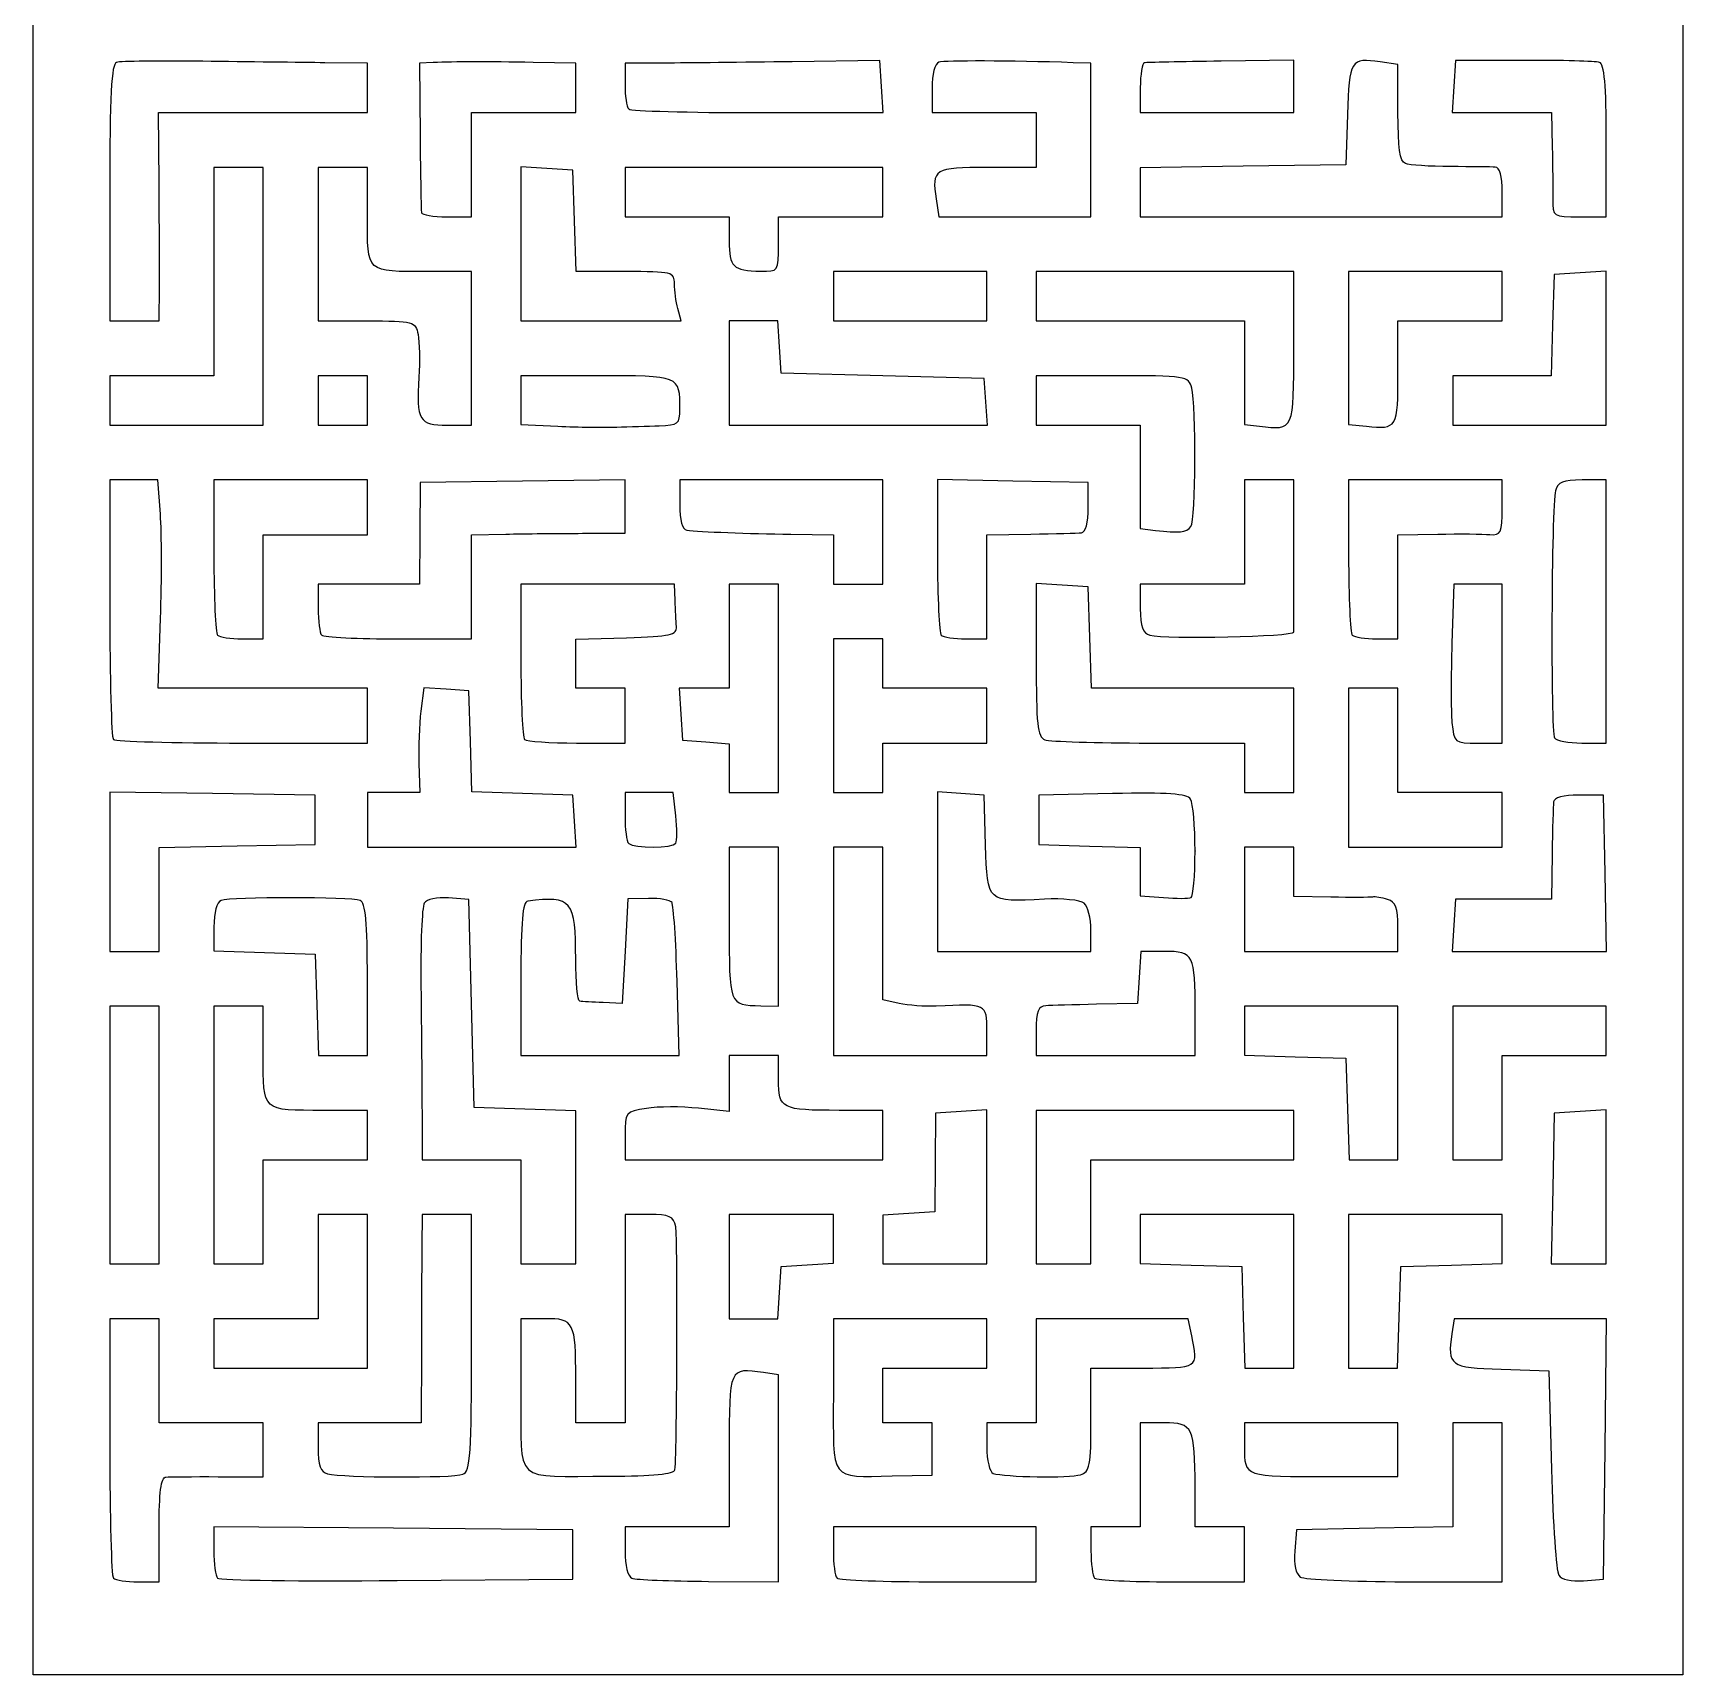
# Model space of a CAD drawing. Extents: x 1 to 81, y 0 to 158.
# Drawn here: x 1.3 to 80.9, y 0.3 to 79.5 of the extents above; entities that cross this region are included whole.
import ezdxf

# ---------------------------------------------------------------- set-up
doc = ezdxf.new("R2010")
doc.units = 0
doc.layers.get('0').update_dxf_attribs({"linetype": 'CONTINUOUS'})

msp = doc.modelspace()

# ---------------------------------------------------------------- linework, layer by layer
at = {"color": 7}
for points in [[(1.264619, 78.969156), (1.264619, 157.682698), (41.083735, 157.682698), (80.902852, 157.682698), (80.902323, 78.969156), (80.901794, 0.255614), (41.08309, 0.255614), (1.264619, 0.255614)], [(12.377119, 66.798322), (12.377119, 73.016031), (11.186494, 73.016031), (9.995869, 73.016031), (9.995869, 67.988947), (9.995869, 62.961864), (7.482327, 62.961864), (4.968785, 62.961864), (4.968785, 61.771239), (4.968785, 60.580614), (8.672952, 60.580614), (12.377119, 60.580614)], [(37.247952, 69.311864)], [(47.302118, 66.798322), (47.302118, 67.988947), (43.597952, 67.988947), (39.893785, 67.988947), (39.893785, 66.798322), (39.893785, 65.607697), (43.597952, 65.607697), (47.302118, 65.607697)], [(77.200035, 64.299277), (77.200035, 68.01794), (75.943264, 67.937298), (74.686493, 67.856656), (74.610418, 65.40926), (74.534345, 62.961864), (72.163022, 62.961864), (69.791702, 62.961864), (69.791702, 61.771239), (69.791702, 60.580614), (73.495868, 60.580614), (77.200035, 60.580614)], [(47.251186, 61.705093), (47.169827, 62.829572), (42.275035, 62.961864), (37.380243, 63.094156), (37.299601, 64.350926), (37.218959, 65.607697), (36.04283, 65.607697), (34.866702, 65.607697), (34.866702, 63.094156), (34.866702, 60.580614), (41.099624, 60.580614), (47.332545, 60.580614)], [(62.118785, 64.315639)], [(17.404202, 61.771239), (17.404202, 62.961864), (16.213577, 62.961864), (15.022952, 62.961864), (15.022952, 61.771239), (15.022952, 60.580614), (16.213577, 60.580614), (17.404202, 60.580614)], [(67.145868, 63.122463)], [(31.493264, 60.548298)], [(57.153797, 55.685822)], [(37.247952, 47.880614), (37.247952, 52.907697), (36.057327, 52.907697), (34.866702, 52.907697), (34.866702, 50.394156), (34.866702, 47.880614), (33.66158, 47.880614), (32.456459, 47.880614), (32.537101, 46.623843), (32.617743, 45.367072), (33.742223, 45.285713), (34.866702, 45.204354), (34.866702, 44.028942), (34.866702, 42.853531), (36.057327, 42.853531), (37.247952, 42.853531)], [(42.275035, 44.044156), (42.275035, 45.234781), (44.788577, 45.234781), (47.302118, 45.234781), (47.302118, 46.557697), (47.302118, 47.880614), (44.788577, 47.880614), (42.275035, 47.880614), (42.275035, 49.071239), (42.275035, 50.261864), (41.08441, 50.261864), (39.893785, 50.261864), (39.893785, 46.557697), (39.893785, 42.853531), (41.08441, 42.853531), (42.275035, 42.853531)], [(62.119716, 50.592593)], [(72.172952, 41.530614), (72.172952, 42.853531), (69.65941, 42.853531), (67.145868, 42.853531), (67.145868, 45.367072), (67.145868, 47.880614), (65.955243, 47.880614), (64.764618, 47.880614), (64.764618, 44.044156), (64.764618, 40.207697), (68.468785, 40.207697), (72.172952, 40.207697)], [(7.350035, 37.68689), (7.350035, 40.193169), (11.120348, 40.266578), (14.89066, 40.339989), (14.89066, 41.530614), (14.89066, 42.721239), (9.929723, 42.793224), (4.968785, 42.865207), (4.968785, 39.022912), (4.968785, 35.180614), (6.15941, 35.180614), (7.350035, 35.180614)], [(32.296343, 40.406127)], [(7.350035, 26.317072), (7.350035, 32.534781), (6.15941, 32.534781), (4.968785, 32.534781), (4.968785, 26.317072), (4.968785, 20.099364), (6.15941, 20.099364), (7.350035, 20.099364)], [(67.145868, 28.830614), (67.145868, 32.534781), (63.441702, 32.534781), (59.737535, 32.534781), (59.737535, 31.354085), (59.737535, 30.173388), (62.184931, 30.097315), (64.632327, 30.021239), (64.708402, 27.573843), (64.784475, 25.126447), (65.965173, 25.126447), (67.145868, 25.126447)], [(72.172952, 27.639989), (72.172952, 30.153531), (74.686493, 30.153531), (77.200035, 30.153531), (77.200035, 31.344156), (77.200035, 32.534781), (73.495868, 32.534781), (69.791702, 32.534781), (69.791702, 28.830614), (69.791702, 25.126447), (70.982327, 25.126447), (72.172952, 25.126447)], [(47.302118, 23.818022), (47.302118, 27.536685), (46.062519, 27.456043), (44.822922, 27.3754), (44.805751, 24.99415), (44.788579, 22.6129), (43.531809, 22.532258), (42.275038, 22.451616), (42.275038, 21.275487), (42.275038, 20.099359), (44.788579, 20.099359), (47.302121, 20.099359), (47.302121, 23.818022)], [(52.329202, 22.6129), (52.329202, 25.126442), (57.223993, 25.126442), (62.118785, 25.126442), (62.118785, 26.317067), (62.118785, 27.507692), (55.901077, 27.507692), (49.683368, 27.507692), (49.683368, 23.803525), (49.683368, 20.099359), (51.006285, 20.099359), (52.329202, 20.099359)], [(77.200035, 23.818022), (77.200035, 27.536685), (75.943264, 27.456043), (74.686493, 27.3754), (74.612881, 23.73738), (74.539269, 20.099359), (75.869652, 20.099359), (77.200035, 20.099359)], [(17.404202, 18.776447), (17.404202, 22.480614), (16.213577, 22.480614), (15.022952, 22.480614), (15.022952, 19.967072), (15.022952, 17.453531), (12.50941, 17.453531), (9.995869, 17.453531), (9.995869, 16.262906), (9.995869, 15.072281), (13.700035, 15.072281), (17.404202, 15.072281)], [(37.299601, 18.710301), (37.380243, 19.967072), (38.637014, 20.047715), (39.893785, 20.128357), (39.893785, 21.304485), (39.893785, 22.480614), (37.380243, 22.480614), (34.866702, 22.480614), (34.866702, 19.967072), (34.866702, 17.453531), (36.04283, 17.453531), (37.218959, 17.453531)], [(62.118785, 18.776447), (62.118785, 22.480614), (58.414618, 22.480614), (54.710452, 22.480614), (54.710452, 21.299919), (54.710452, 20.119221), (57.157848, 20.043148), (59.605243, 19.967072), (59.681319, 17.519676), (59.757392, 15.072281), (60.93809, 15.072281), (62.118785, 15.072281)], [(67.202084, 17.519676), (67.27816, 19.967072), (69.725556, 20.043148), (72.172952, 20.119221), (72.172952, 21.299919), (72.172952, 22.480614), (68.468785, 22.480614), (64.764618, 22.480614), (64.764618, 18.776447), (64.764618, 15.072281), (65.945314, 15.072281), (67.126011, 15.072281)], [(22.01277, 9.941224)], [(32.248798, 10.153904)], [(51.824729, 9.920743)]]:
    msp.add_lwpolyline(points, close=True, dxfattribs=at)
for points in [[(7.350871, 72.288426), (7.324, 75.661864), (12.364101, 75.661864), (17.404202, 75.661864), (17.404202, 76.852489), (17.404202, 78.043114), (15.353681, 78.068196)], [(20.579202, 78.073877), (19.917744, 78.043032), (19.94848, 74.537337)], [(22.431285, 73.148322), (22.431285, 75.661864), (24.944827, 75.661864), (27.458368, 75.661864), (27.458368, 76.852489), (27.458368, 78.043114), (25.407848, 78.082608)], [(31.757848, 78.052216), (29.839618, 78.043114), (29.839618, 77.028879)], [(42.223386, 76.918635), (42.142743, 78.175406), (37.90941, 78.118361)], [(52.329202, 74.338947), (52.329202, 78.043114), (51.469306, 78.071816)], [(62.118785, 76.93025), (62.118785, 78.198633), (58.613056, 78.147542)], [(67.145868, 75.660142), (67.145868, 77.983054), (66.285973, 78.110403)], [(73.231285, 78.183232), (69.923993, 78.1754), (69.843351, 76.918629), (69.762709, 75.661859), (72.158455, 75.661859), (74.554202, 75.661859), (74.591288, 74.008213)], [(36.248213, 75.661864), (42.304028, 75.661864), (42.223386, 76.918635)], [(44.656285, 76.824194), (44.656285, 75.661877), (47.169827, 75.661877), (49.683368, 75.661877), (49.683368, 74.338961), (49.683368, 73.016044), (47.330426, 73.016044)], [(54.710452, 76.852492), (54.710452, 75.661867), (58.414618, 75.661867), (62.118785, 75.661867), (62.118785, 76.93025)], [(64.708074, 75.571096), (64.632327, 73.148322), (59.671389, 73.076337), (54.710452, 73.004355), (54.710452, 71.819566), (54.710452, 70.634781), (63.441702, 70.634781), (72.172952, 70.634781), (72.172952, 71.825406)], [(44.85358, 71.49469), (44.980929, 70.634794), (48.655065, 70.634794), (52.329202, 70.634794), (52.329202, 74.338961), (52.329202, 74.338947)], [(75.908723, 70.634775), (77.200035, 70.634781), (77.200035, 74.31064)], [(17.404202, 70.663088), (17.404202, 73.016031), (16.213577, 73.016031), (15.022952, 73.016031), (15.022952, 69.311864), (15.022952, 65.607697), (17.373357, 65.607697)], [(21.24066, 70.634781), (22.431285, 70.634781), (22.431285, 73.148322)], [(29.849548, 67.988947), (27.478225, 67.988947), (27.402152, 70.436343), (27.326077, 72.883739), (26.069306, 72.964381), (24.812535, 73.045024), (24.812535, 69.32636), (24.812535, 65.607697), (28.679852, 65.607697), (32.547168, 65.607697), (32.387633, 66.20301)], [(37.247952, 69.311864), (37.247952, 70.634781), (39.761493, 70.634781), (42.275035, 70.634781), (42.275035, 71.825406), (42.275035, 73.016031), (36.057327, 73.016031), (29.839618, 73.016031), (29.839618, 71.825406), (29.839618, 70.634781), (32.35316, 70.634781), (34.866702, 70.634781), (34.866702, 69.466203)], [(4.968785, 71.797106), (4.968785, 65.607697), (6.15941, 65.607697), (7.350035, 65.607697), (7.363899, 67.261343), (7.363889, 67.261343)], [(22.431285, 64.284781), (22.431285, 67.988947), (20.336259, 67.988947)], [(62.118785, 64.315639), (62.118785, 67.988947), (55.901077, 67.988947), (49.683368, 67.988947), (49.683368, 66.798322), (49.683368, 65.607697), (54.710452, 65.607697), (59.737535, 65.607697), (59.737535, 63.111729), (59.737535, 60.615761), (60.465139, 60.527292)], [(67.145868, 63.122463), (67.145868, 65.607697), (69.65941, 65.607697), (72.172952, 65.607697), (72.172952, 66.798322), (72.172952, 67.988947), (68.468785, 67.988947), (64.764618, 67.988947), (64.764618, 64.301545), (64.764618, 60.614142), (65.624514, 60.526075)], [(21.258491, 60.580614), (22.431285, 60.580614), (22.431285, 64.284781)], [(28.488394, 62.961864), (24.812535, 62.961864), (24.812535, 61.783328), (24.812535, 60.604792), (26.598473, 60.526557)], [(53.356677, 62.961864), (49.683368, 62.961864), (49.683368, 61.771239), (49.683368, 60.580614), (52.19691, 60.580614), (54.710452, 60.580614), (54.710452, 58.084646), (54.710452, 55.588678), (55.438056, 55.499029)], [(7.412609, 56.281135), (7.286435, 57.934781), (6.12761, 57.934781), (4.968785, 57.934781), (4.968785, 51.76117)], [(12.377119, 52.775406), (12.377119, 55.288947), (14.89066, 55.288947), (17.404202, 55.288947), (17.404202, 56.611864), (17.404202, 57.934781), (13.700035, 57.934781), (9.995869, 57.934781), (9.995869, 54.274712)], [(27.789098, 55.357294), (29.839618, 55.363565), (29.839618, 56.655004), (29.839618, 57.946446), (24.891852, 57.874464), (19.944088, 57.802489), (19.930912, 55.355093), (19.917736, 52.9077), (17.47034, 52.907697), (15.022952, 52.907697), (15.022952, 51.76117)], [(42.275035, 55.421239), (42.275035, 57.934781), (37.380243, 57.934781), (32.485452, 57.934781), (32.485452, 56.744156)], [(52.19691, 56.611864), (52.19691, 57.802489), (48.558889, 57.876101), (44.920868, 57.949714), (44.920868, 54.282179)], [(62.118854, 54.362906), (62.118854, 57.934781), (60.928229, 57.934781), (59.737604, 57.934781), (59.737604, 55.421239), (59.737604, 52.907697), (57.224062, 52.907697), (54.710521, 52.907697), (54.710521, 51.736472)], [(72.172952, 56.592917), (72.172952, 57.934781), (68.468785, 57.934781), (64.764618, 57.934781), (64.764618, 54.274712)], [(77.200035, 51.584781), (77.200035, 57.934781), (76.040268, 57.934781)], [(22.431285, 52.775406), (22.431285, 55.288947), (24.084931, 55.31998)], [(37.843264, 55.313749), (39.893785, 55.288958), (39.893785, 54.098333), (39.893785, 52.907708), (41.08441, 52.907708), (42.275035, 52.907708), (42.275035, 55.421239)], [(47.302118, 52.775406), (47.302118, 55.288947), (49.418785, 55.32202)], [(67.145868, 52.775406), (67.145868, 55.288947), (69.064098, 55.318234)], [(11.362883, 50.261864), (12.377119, 50.261864), (12.377119, 52.775406)], [(18.903508, 50.261864), (22.431285, 50.261864), (22.431285, 52.775406)], [(32.253941, 52.113947), (32.220868, 52.907697), (28.516702, 52.907697), (24.812535, 52.907697), (24.812535, 49.247629)], [(46.287883, 50.261864), (47.302118, 50.261864), (47.302118, 52.775406)], [(62.118785, 45.367072), (62.118785, 47.880614), (57.233923, 47.880614), (52.349059, 47.880614), (52.272986, 50.32801), (52.19691, 52.775406), (50.940139, 52.856048), (49.683368, 52.93669), (49.683368, 49.246335)], [(66.131633, 50.261864), (67.145868, 50.261864), (67.145868, 52.775406)], [(72.172952, 49.071239), (72.172952, 52.907697), (71.006409, 52.907697), (69.839869, 52.907697), (69.749638, 50.063426)], [(17.404202, 46.557697), (17.404202, 47.880614), (12.353872, 47.880614), (7.303545, 47.880614), (7.421155, 51.254051)], [(76.025026, 45.234781), (77.200035, 45.234781), (77.200035, 51.584781)], [(29.839618, 46.557697), (29.839618, 47.880614), (28.648993, 47.880614), (27.458368, 47.880614), (27.458368, 49.061309), (27.458368, 50.242007), (29.905764, 50.31808)], [(71.010113, 45.234781), (72.172946, 45.234781), (72.172946, 49.071239), (72.172952, 49.071239)], [(27.406719, 41.464468), (27.326077, 42.721239), (24.888481, 42.797185), (22.450883, 42.873128), (22.37494, 45.310727), (22.298994, 47.748322), (21.21231, 47.827835), (20.125627, 47.907347), (19.983834, 46.769502)], [(11.362883, 45.234781), (17.404202, 45.234781), (17.404202, 46.557697)], [(27.502466, 45.234781), (29.839618, 45.234781), (29.839618, 46.557697)], [(55.128967, 45.234781), (59.737535, 45.234781), (59.737535, 44.044156), (59.737535, 42.853531), (60.92816, 42.853531), (62.118785, 42.853531), (62.118785, 45.367072)], [(19.886925, 44.242593), (19.931809, 42.853531), (18.668005, 42.853531), (17.404202, 42.853531), (17.404202, 41.530614), (17.404202, 40.207697), (22.445782, 40.207697), (27.487361, 40.207697), (27.406719, 41.464468)], [(32.284167, 41.729051), (32.165293, 42.853531), (31.002457, 42.853531), (29.839624, 42.853531), (29.839624, 41.707004)], [(47.245553, 40.300122), (47.169827, 42.721239), (46.045348, 42.802598), (44.920868, 42.883958), (44.920868, 39.032286), (44.920868, 35.180614), (48.625035, 35.180614), (52.329202, 35.180614), (52.329202, 36.206552)], [(53.366977, 42.795383), (49.81566, 42.721239), (49.81566, 41.530614), (49.81566, 40.339989), (52.263056, 40.263913), (54.710452, 40.18784), (54.710452, 39.022356), (54.710452, 37.856874), (55.834931, 37.773636)], [(77.141155, 38.950926), (77.067743, 42.721239), (75.877118, 42.721239)], [(37.247952, 36.371239), (37.247952, 40.207697), (36.057327, 40.207697), (34.866702, 40.207697), (34.866702, 36.525578)], [(43.066078, 32.667668), (42.275035, 32.841409), (42.275035, 36.524554), (42.275035, 40.207697), (41.08441, 40.207697), (39.893785, 40.207697), (39.893785, 35.180614), (39.893785, 30.153531), (43.597952, 30.153531), (47.302118, 30.153531), (47.302118, 31.344156)], [(57.352234, 40.025002), (57.352234, 40.024875)], [(63.904723, 37.795121), (62.118785, 37.826447), (62.118785, 39.017072), (62.118785, 40.207697), (60.92816, 40.207697), (59.737535, 40.207697), (59.737535, 37.694156), (59.737535, 35.180614), (63.441702, 35.180614), (67.145868, 35.180614), (67.145868, 36.353409)], [(74.587513, 39.876968), (74.554678, 37.694156), (72.239336, 37.694156), (69.923993, 37.694156), (69.843351, 36.437385), (69.762709, 35.180614), (73.488637, 35.180614), (77.214563, 35.180614), (77.141155, 38.950926)], [(27.458368, 23.793601), (27.458368, 27.48784), (25.010973, 27.563913), (22.563577, 27.639989), (22.431285, 32.66195), (22.298994, 37.683911), (21.324385, 37.758359)], [(30.969614, 37.738799), (29.97191, 37.719537), (29.839618, 35.193309), (29.707327, 32.66708), (28.781285, 32.705164)], [(9.995869, 36.352861), (9.995869, 35.200471), (12.443264, 35.124398), (14.89066, 35.048322), (14.966736, 32.600926), (15.042809, 30.153531), (16.223507, 30.153531), (17.404202, 30.153531), (17.404202, 33.82939)], [(36.388056, 32.555669), (37.247952, 32.534767), (37.247952, 36.371239)], [(55.887265, 35.180614), (54.739445, 35.180614), (54.658802, 33.923843), (54.57816, 32.667072), (52.593785, 32.624908)], [(24.812535, 33.857705), (24.812535, 30.153539), (28.634478, 30.153539), (32.456424, 30.153539), (32.351247, 33.730282)], [(12.377119, 30.181838), (12.377119, 32.534781), (11.186494, 32.534781), (9.995869, 32.534781), (9.995869, 26.317072), (9.995869, 20.099364), (11.186494, 20.099364), (12.377119, 20.099364), (12.377119, 22.612906)], [(49.683368, 31.344156), (49.683368, 30.153531), (53.519827, 30.153531), (57.356285, 30.153531), (57.356285, 32.248557)], [(37.247952, 28.991213), (37.247952, 30.153531), (36.057327, 30.153531), (34.866702, 30.153531), (34.866702, 28.799864), (34.866702, 27.446198), (33.383646, 27.607911)], [(12.377119, 22.612906), (12.377119, 25.126447), (14.89066, 25.126447), (17.404202, 25.126447), (17.404202, 26.317072), (17.404202, 27.507697), (15.309176, 27.507697)], [(20.040161, 27.441551), (20.050035, 25.126447), (22.431285, 25.126447), (24.812535, 25.126447), (24.812535, 22.612906), (24.812535, 20.099364), (26.135452, 20.099364), (27.458368, 20.099364), (27.458368, 23.793601)], [(42.275035, 26.317072), (42.275035, 27.507697), (40.180009, 27.507697)], [(29.839618, 26.283251), (29.839618, 25.126442), (36.057327, 25.126442), (42.275035, 25.126442), (42.275035, 26.317067), (42.275035, 26.317072)], [(22.431285, 16.291213), (22.431285, 22.480614), (21.24066, 22.480614), (20.050035, 22.480614), (20.033658, 20.95926)], [(31.00156, 22.480614), (29.839618, 22.480614), (29.839618, 17.453531), (29.839618, 12.426447), (28.648993, 12.426447), (27.458368, 12.426447), (27.458368, 14.521474)], [(10.194306, 9.827165), (12.377119, 9.818645), (12.377119, 11.122549), (12.377119, 12.426455), (9.863577, 12.426455), (7.350035, 12.426455), (7.350035, 14.939997), (7.350035, 17.453539), (6.15941, 17.453539), (4.968785, 17.453539), (4.968785, 11.279928)], [(25.974853, 17.453531), (24.812535, 17.453531), (24.812535, 13.767766)], [(44.656285, 11.160498), (44.656285, 12.426447), (43.46566, 12.426447), (42.275035, 12.426447), (42.275035, 13.749364), (42.275035, 15.072281), (44.788577, 15.072281), (47.302118, 15.072281), (47.302118, 16.262906), (47.302118, 17.453531), (43.597952, 17.453531), (39.893785, 17.453531), (39.893785, 13.768763)], [(57.19092, 16.626708), (57.025556, 17.453531), (53.354462, 17.453531), (49.683368, 17.453531), (49.683368, 14.939989), (49.683368, 12.426447), (48.492743, 12.426447), (47.302118, 12.426447), (47.302118, 11.25787)], [(77.138678, 11.169676), (77.209613, 17.453531), (73.530688, 17.453531), (69.851762, 17.453531), (69.74844, 16.725926)], [(20.012359, 15.932176), (20.007435, 12.426447), (17.515192, 12.426447), (15.022952, 12.426447), (15.022952, 11.255222)], [(37.247952, 9.750584), (37.247952, 14.747637), (36.520348, 14.850959)], [(52.329202, 12.576569), (52.329202, 15.072281), (54.842743, 15.072281)], [(72.124271, 15.016181), (74.42191, 14.939989), (74.554202, 10.177489)], [(55.870218, 12.426447), (54.710452, 12.426447), (54.710452, 9.912906), (54.710452, 7.399364), (53.519827, 7.399364), (52.329202, 7.399364), (52.329202, 6.252837)], [(67.145868, 11.131756), (67.145868, 12.426447), (63.441702, 12.426447), (59.737535, 12.426447), (59.737535, 11.255222)], [(72.172952, 8.589989), (72.172952, 12.426447), (70.982327, 12.426447), (69.791702, 12.426447), (69.791702, 9.920171), (69.791702, 7.413892), (66.021389, 7.340484), (62.251077, 7.267072), (62.166622, 6.235671)], [(42.738056, 9.863175), (44.656285, 9.894549), (44.656285, 11.160498)], [(76.100136, 4.805169), (77.067743, 4.885822), (77.138678, 11.169676)], [(34.866702, 11.084131), (34.866702, 7.399364), (32.35316, 7.399364), (29.839618, 7.399364), (29.839618, 6.230787)], [(63.904723, 9.833912), (67.145868, 9.83706), (67.145868, 11.131751), (67.145868, 11.131756)], [(33.874514, 4.774419), (37.247952, 4.753544), (37.247952, 9.750584)], [(59.737535, 6.076447), (59.737535, 7.399364), (58.54691, 7.399364), (57.356285, 7.399364), (57.35266, 9.317593)], [(67.476598, 4.757581), (72.172952, 4.753533), (72.172952, 8.589989)], [(6.3358, 4.753531), (7.350035, 4.753531), (7.350035, 7.267072)], [(27.326077, 6.076447), (27.326077, 7.267072), (18.660973, 7.336832), (9.995869, 7.406595), (9.995869, 6.256451)], [(49.683368, 6.076447), (49.683368, 7.399364), (44.788577, 7.399364), (39.893785, 7.399364), (39.893785, 6.252837)], [(18.840964, 4.816073), (27.326077, 4.885822), (27.326077, 6.076447)], [(44.964966, 4.753531), (49.683368, 4.753531), (49.683368, 6.076447)], [(56.209758, 4.753531), (59.737535, 4.753531), (59.737535, 6.076447)]]:
    msp.add_lwpolyline(points, dxfattribs=at)
for points in [[(5.299514, 78.087799), (5.047242, 78.010536), (4.968785, 76.518214), (4.968785, 71.797106)], [(9.466702, 78.141182), (7.35665, 78.167534), (5.481416, 78.143563), (5.299514, 78.087799)], [(15.353681, 78.068196), (14.225895, 78.081981), (11.576754, 78.114829), (9.466702, 78.141182)], [(25.407848, 78.082608), (23.188906, 78.125349), (21.622073, 78.122521), (20.579202, 78.073877)], [(37.90941, 78.118361), (35.581077, 78.08699), (32.812874, 78.057224), (31.757848, 78.052216)], [(44.987014, 78.092877), (44.788762, 78.029117), (44.656285, 77.520932), (44.656285, 76.824194)], [(51.469306, 78.071816), (48.432056, 78.173194), (45.268732, 78.183462), (44.987014, 78.092877)], [(54.908889, 78.069784), (54.799749, 78.055126), (54.710452, 77.507335), (54.710452, 76.852492)], [(58.613056, 78.147542), (56.684905, 78.119441), (55.01803, 78.08445), (54.908889, 78.069784)], [(66.285973, 78.110403), (64.86751, 78.320477), (64.790143, 78.195974), (64.708074, 75.571096)], [(76.869306, 78.088778), (76.687405, 78.145031), (75.050295, 78.187537), (73.231285, 78.183232)], [(77.200035, 74.31064), (77.200035, 77.020388), (77.113111, 78.01338), (76.869306, 78.088778)], [(29.839618, 77.028879), (29.839618, 76.471047), (29.918993, 75.935266), (30.016008, 75.838254)], [(30.016008, 75.838254), (30.11302, 75.741239), (32.917514, 75.661864), (36.248213, 75.661864)], [(67.50136, 73.200813), (67.241113, 73.30068), (67.145868, 73.959593), (67.145868, 75.660142)], [(19.94848, 74.537337), (19.965387, 72.609205), (19.995153, 70.942346), (20.014626, 70.833205)], [(74.591288, 74.008213), (74.611688, 73.098708), (74.625906, 71.967614), (74.622893, 71.494671)], [(47.330426, 73.016044), (44.762494, 73.016044), (44.639458, 72.940471), (44.85358, 71.49469)], [(69.684172, 73.055718), (68.679145, 73.060481), (67.696879, 73.125782), (67.50136, 73.200813)], [(71.842223, 73.031535), (71.660321, 73.040055), (70.689197, 73.050956), (69.684172, 73.055718)], [(72.172952, 71.825406), (72.172952, 72.593248), (72.055511, 73.021537), (71.842223, 73.031535)], [(7.363889, 67.261343), (7.371509, 68.170848), (7.365741, 70.433036), (7.350871, 72.288426)], [(74.622893, 71.494671), (74.617442, 70.641242), (74.627126, 70.634775), (75.908723, 70.634775)], [(20.336259, 67.988947), (17.310733, 67.988947), (17.404202, 67.903699), (17.404202, 70.663088)], [(20.014626, 70.833205), (20.034102, 70.724078), (20.585817, 70.634781), (21.24066, 70.634781)], [(34.866702, 69.466203), (34.866702, 68.202815), (35.033932, 68.042729), (36.388056, 68.009836)], [(36.388056, 68.009836), (37.246327, 67.988987), (37.247952, 67.991448), (37.247952, 69.311864)], [(32.22448, 67.393635), (32.221014, 67.966444), (32.131235, 67.988947), (29.849548, 67.988947)], [(32.387633, 66.20301), (32.299886, 66.530432), (32.226467, 67.066213), (32.22448, 67.393635)], [(17.373357, 65.607697), (19.669022, 65.607697), (19.726701, 65.592325), (19.849942, 64.947636)], [(19.849942, 64.947636), (19.919339, 64.584601), (19.937127, 63.661867), (19.889465, 62.897115)], [(60.465139, 60.527292), (62.132731, 60.324529), (62.118785, 60.292581), (62.118785, 64.315639)], [(32.485452, 61.352724), (32.485452, 62.967468), (32.499369, 62.961864), (28.488394, 62.961864)], [(57.189521, 62.366551), (57.03379, 62.947666), (56.942374, 62.961864), (53.356677, 62.961864)], [(65.624514, 60.526075), (67.113057, 60.373628), (67.145868, 60.429624), (67.145868, 63.122463)], [(19.889465, 62.897115), (19.758877, 60.801679), (19.889523, 60.580614), (21.258491, 60.580614)], [(57.153797, 55.685822), (57.386932, 56.003148), (57.416433, 61.51984), (57.189521, 62.366551)], [(31.493264, 60.548298), (32.405743, 60.578018), (32.485452, 60.642643), (32.485452, 61.352724)], [(26.598473, 60.526557), (27.580738, 60.483528), (28.86066, 60.463546), (29.442743, 60.482152)], [(29.442743, 60.482152), (30.024827, 60.500752), (30.947561, 60.530523), (31.493264, 60.548298)], [(74.743651, 57.411461), (74.55227, 56.679624), (74.509482, 45.785773), (74.696799, 45.48269)], [(76.040268, 57.934781), (75.107337, 57.934781), (74.853736, 57.832427), (74.743651, 57.411461)], [(32.485452, 56.744156), (32.485452, 55.990559), (32.606848, 55.538037), (32.816181, 55.511316)], [(51.866181, 55.388166), (52.076869, 55.409227), (52.19691, 55.853391), (52.19691, 56.611864)], [(71.577639, 55.29929), (72.123083, 55.255107), (72.172952, 55.36347), (72.172952, 56.592917)], [(7.421155, 51.254051), (7.485841, 53.109442), (7.481991, 55.37163), (7.412609, 56.281135)], [(24.084931, 55.31998), (24.994436, 55.337046), (26.661311, 55.353842), (27.789098, 55.357294)], [(32.816181, 55.511316), (33.445215, 55.431029), (35.800795, 55.338453), (37.843264, 55.313749)], [(49.418785, 55.32202), (50.582952, 55.340224), (51.68428, 55.369976), (51.866181, 55.388166)], [(55.438056, 55.499029), (56.571309, 55.359401), (56.943768, 55.399951), (57.153797, 55.685822)], [(69.064098, 55.318234), (70.119124, 55.334347), (71.250217, 55.325828), (71.577639, 55.29929)], [(9.995869, 54.274712), (9.995869, 52.261672), (10.075244, 50.535266), (10.172258, 50.438254)], [(44.920868, 54.282179), (44.920868, 52.265032), (45.000243, 50.535266), (45.097258, 50.438254)], [(62.119648, 50.592593), (62.119118, 50.701734), (62.118854, 52.398374), (62.118854, 54.362906)], [(64.764618, 54.274712), (64.764618, 52.261672), (64.843993, 50.535266), (64.941008, 50.438254)], [(32.320087, 50.857176), (32.30191, 51.111838), (32.272131, 51.677385), (32.253941, 52.113947)], [(4.968785, 51.76117), (4.968785, 48.365683), (5.04816, 45.508183), (5.145175, 45.41117)], [(15.022952, 51.76117), (15.022952, 51.130578), (15.102327, 50.535266), (15.199342, 50.438254)], [(54.710521, 51.736472), (54.710521, 50.844942), (54.821093, 50.535451), (55.173541, 50.440476)], [(10.172258, 50.438254), (10.269271, 50.341239), (10.805052, 50.261864), (11.362883, 50.261864)], [(15.199342, 50.438254), (15.296354, 50.341239), (16.963229, 50.261864), (18.903508, 50.261864)], [(29.905764, 50.31808), (32.046339, 50.384617), (32.349014, 50.452203), (32.320087, 50.857176)], [(45.097258, 50.438254), (45.19427, 50.341239), (45.730052, 50.261864), (46.287883, 50.261864)], [(55.173541, 50.440476), (55.920161, 50.239282), (62.120661, 50.375069), (62.119716, 50.592593)], [(64.941008, 50.438254), (65.03802, 50.341239), (65.573802, 50.261864), (66.131633, 50.261864)], [(69.749638, 50.063426), (69.700013, 48.499077), (69.701683, 46.772671), (69.753342, 46.226968)], [(24.812535, 49.247629), (24.812535, 47.234589), (24.89191, 45.508183), (24.988925, 45.41117)], [(49.683368, 49.246335), (49.683368, 46.125289), (49.747932, 45.531204), (50.101884, 45.39538)], [(19.983834, 46.769502), (19.905848, 46.143685), (19.862239, 45.006577), (19.886925, 44.242593)], [(69.753342, 46.226968), (69.846293, 45.245192), (69.85948, 45.234781), (71.010113, 45.234781)], [(5.145175, 45.41117), (5.242187, 45.314156), (8.040156, 45.234781), (11.362883, 45.234781)], [(24.988925, 45.41117), (25.085937, 45.314156), (26.217031, 45.234781), (27.502466, 45.234781)], [(50.101884, 45.39538), (50.332066, 45.307049), (52.594253, 45.234781), (55.128967, 45.234781)], [(74.696799, 45.48269), (74.781066, 45.34634), (75.37877, 45.234781), (76.025026, 45.234781)], [(57.133239, 42.5308), (56.972031, 42.784845), (56.030484, 42.850991), (53.366977, 42.795383)], [(57.352234, 40.024875), (57.350118, 41.216834), (57.251457, 42.344499), (57.133239, 42.5308)], [(74.65342, 42.39051), (74.635217, 42.208609), (74.605571, 41.077515), (74.587513, 39.876968)], [(75.877118, 42.721239), (75.118645, 42.721239), (74.674489, 42.601197), (74.65342, 42.39051)], [(29.839624, 41.707004), (29.839624, 41.076412), (29.918999, 40.481099), (30.016013, 40.384087)], [(32.296338, 40.406135), (32.355025, 40.515275), (32.349546, 41.110588), (32.284167, 41.729051)], [(30.016013, 40.384087), (30.25802, 40.142081), (32.164271, 40.160511), (32.296343, 40.406127)], [(50.080243, 37.699249), (47.286431, 37.557961), (47.332649, 37.515557), (47.245553, 40.300122)], [(57.157848, 37.774166), (57.266988, 37.820166), (57.354462, 38.833044), (57.352234, 40.025002)], [(10.345267, 37.63922), (10.129793, 37.556641), (9.995869, 37.063532), (9.995869, 36.352861)], [(17.059217, 37.637633), (16.606695, 37.811281), (10.797191, 37.812745), (10.345267, 37.63922)], [(17.404202, 33.82939), (17.404202, 36.607017), (17.3199, 37.537599), (17.059217, 37.637633)], [(20.147341, 37.505256), (20.036002, 37.325104), (19.964117, 35.50797), (19.987596, 33.46718)], [(21.324385, 37.758359), (20.760338, 37.801444), (20.264499, 37.694822), (20.147341, 37.505256)], [(25.143264, 37.603284), (24.896403, 37.572373), (24.812535, 36.622561), (24.812535, 33.857705)], [(27.458368, 34.801141), (27.458368, 37.651349), (27.277301, 37.870508), (25.143264, 37.603284)], [(32.106695, 37.532548), (32.030038, 37.656585), (31.518349, 37.749395), (30.969614, 37.738799)], [(32.351247, 33.730282), (32.293401, 35.697493), (32.183353, 37.408514), (32.106695, 37.532548)], [(51.998473, 37.50601), (51.816572, 37.656447), (50.953368, 37.743405), (50.080243, 37.699249)], [(52.329202, 36.206552), (52.329202, 36.770815), (52.180374, 37.355571), (51.998473, 37.50601)], [(55.834931, 37.773636), (56.453394, 37.727858), (57.048707, 37.728038), (57.157848, 37.774166)], [(65.916498, 37.804249), (65.792287, 37.781997), (64.886988, 37.777896), (63.904723, 37.795121)], [(66.644102, 37.685459), (66.368131, 37.773049), (66.040709, 37.826505), (65.916498, 37.804249)], [(67.145868, 36.353409), (67.145868, 37.272484), (67.037318, 37.560657), (66.644102, 37.685459)], [(34.866702, 36.525578), (34.866702, 32.545409), (34.848445, 32.593068), (36.388056, 32.555669)], [(57.356285, 32.248557), (57.356285, 35.035765), (57.283712, 35.180614), (55.887265, 35.180614)], [(27.656806, 32.77131), (27.547665, 32.786735), (27.458368, 33.700167), (27.458368, 34.801141)], [(19.987596, 33.46718), (20.011091, 31.426391), (20.034732, 28.714859), (20.040161, 27.441551)], [(28.781285, 32.705164), (28.271962, 32.726119), (27.765947, 32.755874), (27.656806, 32.77131)], [(44.852016, 32.539988), (44.304823, 32.514641), (43.501151, 32.572108), (43.066078, 32.667668)], [(47.302118, 31.344156), (47.302118, 32.655195), (47.305426, 32.653581), (44.852016, 32.539988)], [(50.146389, 32.558762), (49.777565, 32.53966), (49.683368, 32.29256), (49.683368, 31.344156)], [(52.593785, 32.624908), (51.502379, 32.601731), (50.401051, 32.571952), (50.146389, 32.558762)], [(15.309176, 27.507697), (12.283649, 27.507697), (12.377119, 27.422449), (12.377119, 30.181838)], [(40.180009, 27.507697), (37.387784, 27.507697), (37.247952, 27.578447), (37.247952, 28.991213)], [(30.870104, 27.604842), (29.854766, 27.442483), (29.839618, 27.423057), (29.839618, 26.283251)], [(33.383646, 27.607911), (32.567962, 27.696856), (31.436868, 27.695477), (30.870104, 27.604842)], [(32.287853, 21.885301), (32.181718, 22.393415), (31.993303, 22.480614), (31.00156, 22.480614)], [(32.248798, 10.153904), (32.353906, 11.238333), (32.387757, 21.407022), (32.287853, 21.885301)], [(20.033658, 20.95926), (20.024635, 20.122515), (20.015057, 17.860328), (20.012359, 15.932176)], [(27.458368, 14.521474), (27.458368, 17.313698), (27.387619, 17.453531), (25.974853, 17.453531)], [(69.74844, 16.725926), (69.528105, 15.174291), (69.633015, 15.098795), (72.124271, 15.016181)], [(22.01277, 9.941213), (22.377898, 10.081326), (22.431285, 10.891364), (22.431285, 16.291213)], [(54.842743, 15.072281), (57.561422, 15.072281), (57.508775, 15.03743), (57.19092, 16.626708)], [(36.520348, 14.850959), (34.852142, 15.087846), (34.866702, 15.121012), (34.866702, 11.084131)], [(24.812535, 13.767766), (24.812535, 9.431462), (24.375631, 9.82944), (29.112014, 9.851353)], [(39.893785, 13.768763), (39.893785, 9.525651), (39.684357, 9.813226), (42.738056, 9.863175)], [(51.824729, 9.920743), (52.273999, 10.063337), (52.329202, 10.353948), (52.329202, 12.576569)], [(57.35266, 9.317593), (57.34721, 12.221363), (57.249409, 12.426447), (55.870218, 12.426447)], [(4.968785, 11.279928), (4.968785, 7.88444), (5.04816, 5.02694), (5.145175, 4.929928)], [(15.022952, 11.255222), (15.022952, 10.362255), (15.132955, 10.055251), (15.485973, 9.962999)], [(47.302118, 11.25787), (47.302118, 10.612649), (47.438336, 10.043888), (47.606273, 9.98791)], [(59.737535, 11.255222), (59.737535, 9.813861), (59.690765, 9.829813), (63.904723, 9.833912)], [(7.350035, 7.267072), (7.350035, 9.086834), (7.441322, 9.788213), (7.680764, 9.808141)], [(7.680764, 9.808141), (7.862666, 9.823275), (8.993759, 9.831848), (10.194306, 9.827165)], [(15.485973, 9.962999), (16.196279, 9.777375), (21.539343, 9.759543), (22.01277, 9.941224)], [(29.112014, 9.851353), (31.150981, 9.860772), (32.230481, 9.964907), (32.248798, 10.153904)], [(47.606273, 9.98791), (48.150404, 9.806533), (51.306553, 9.75628), (51.824729, 9.920743)], [(74.554202, 10.177489), (74.626962, 7.558114), (74.786852, 5.259634), (74.909511, 5.069753)], [(9.995869, 6.256451), (9.995869, 5.623872), (10.076866, 5.025313), (10.175859, 4.926317)], [(29.839618, 6.230787), (29.839618, 5.543489), (29.975829, 5.00725), (30.170348, 4.928759)], [(39.893785, 6.252837), (39.893785, 5.622245), (39.97316, 5.026933), (40.070175, 4.92992)], [(52.329202, 6.252837), (52.329202, 5.622245), (52.408577, 5.026933), (52.505591, 4.92992)], [(62.166622, 6.235671), (62.113702, 5.589397), (62.212498, 5.121627), (62.431205, 4.982951)], [(5.145175, 4.929928), (5.242187, 4.832906), (5.777968, 4.753531), (6.3358, 4.753531)], [(10.175859, 4.926317), (10.274856, 4.827323), (14.174153, 4.777714), (18.840964, 4.816073)], [(30.170348, 4.928759), (30.352249, 4.855361), (32.019124, 4.785908), (33.874514, 4.774419)], [(40.070175, 4.92992), (40.167187, 4.832906), (42.369843, 4.753531), (44.964966, 4.753531)], [(52.505591, 4.92992), (52.602604, 4.832906), (54.269479, 4.753531), (56.209758, 4.753531)], [(62.431205, 4.982951), (62.623176, 4.861227), (64.893603, 4.759809), (67.476598, 4.757581)], [(74.909511, 5.069753), (75.04426, 4.86116), (75.515504, 4.756441), (76.100136, 4.805169)]]:
    msp.add_open_spline(points, degree=3, dxfattribs=at)

doc.saveas('drawing.dxf')
